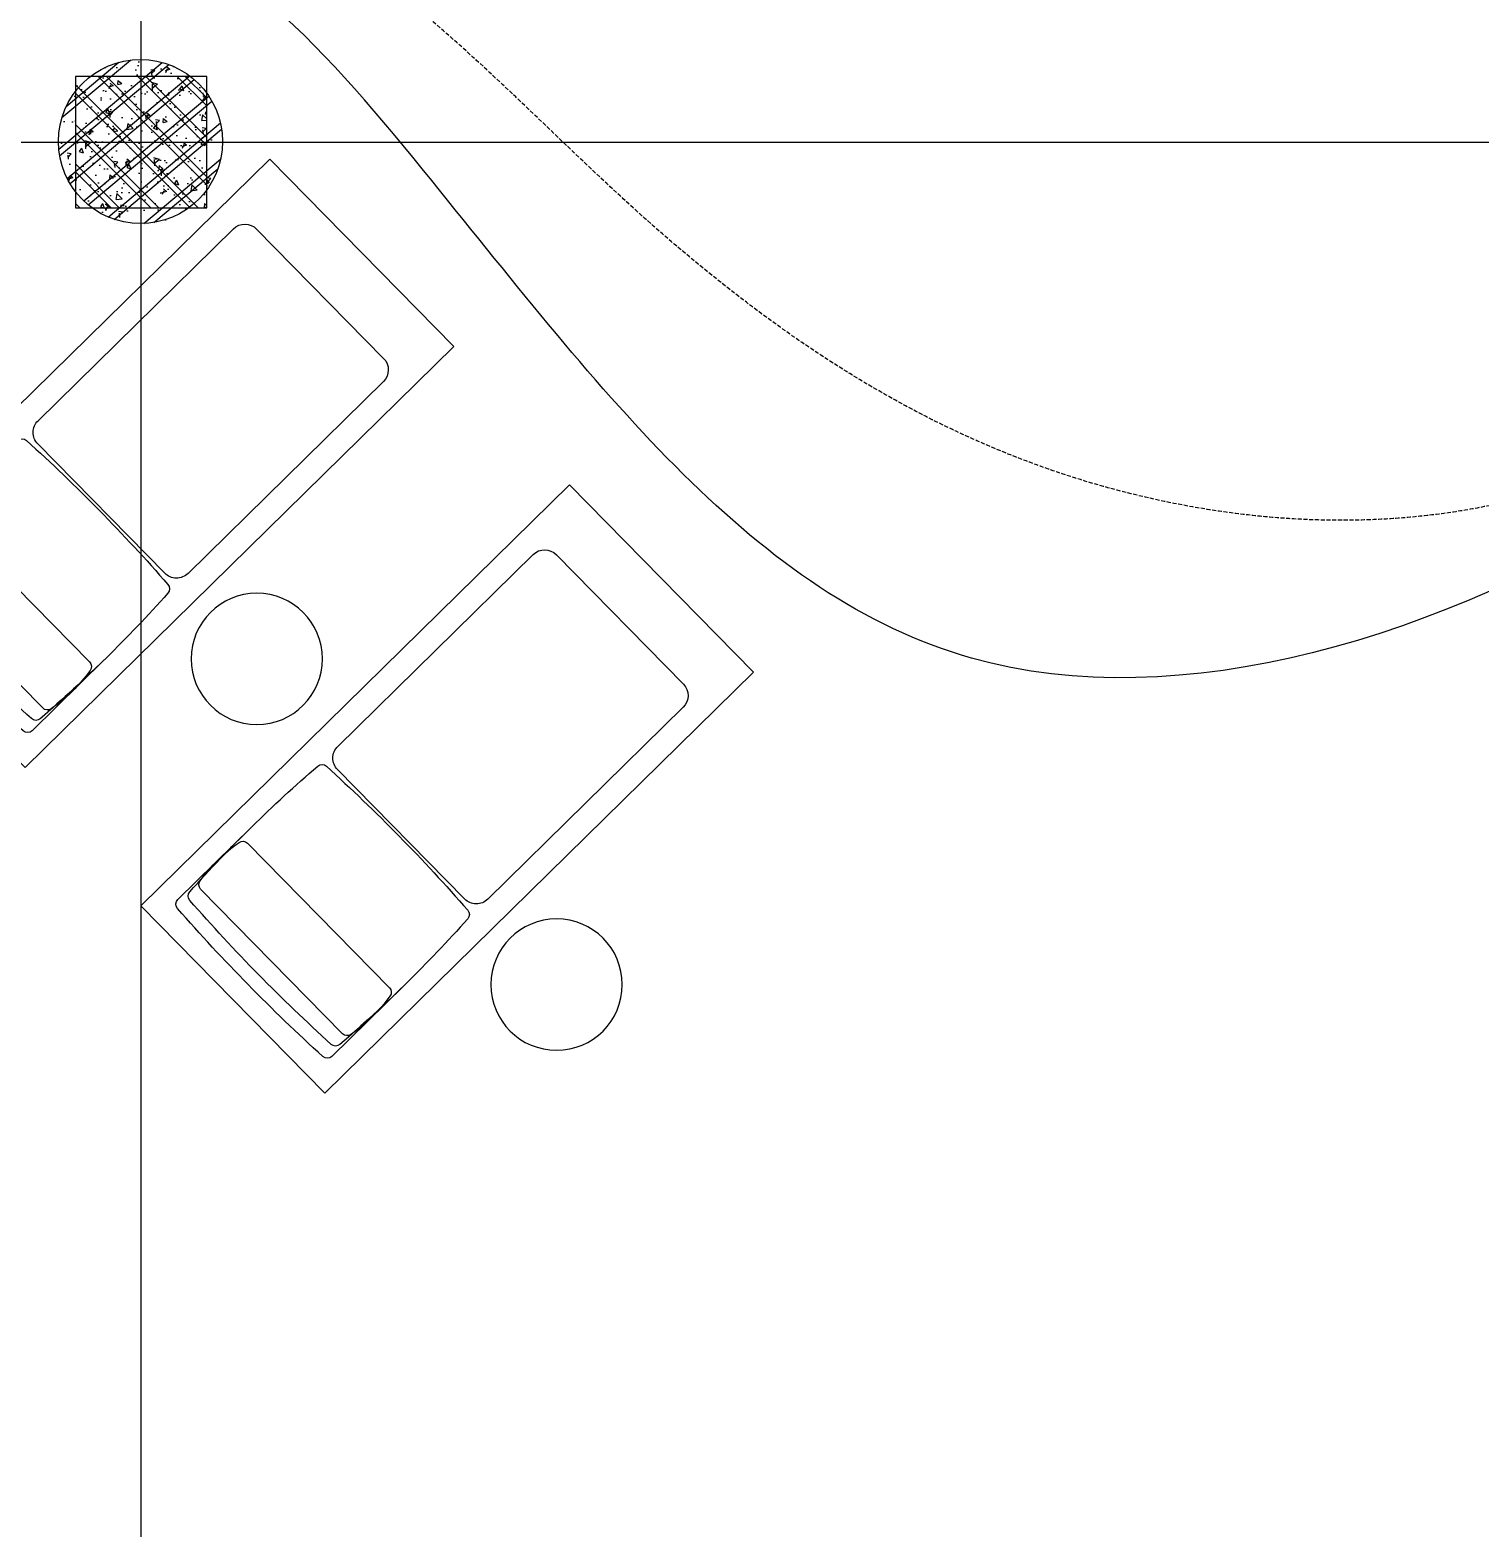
# Model space of a CAD drawing. Header units: millimetres. Extents: x -1030105 to 906887, y -616134 to 1220667.
# Drawn here: x -95628 to -91212, y 538173 to 542736 of the extents above; entities that cross this region are included whole.
import ezdxf
from ezdxf.enums import TextEntityAlignment as Align

# ---------------------------------------------------------------- set-up
doc = ezdxf.new("R2010")
doc.units = ezdxf.units.MM
doc.header["$MEASUREMENT"] = 0
doc.linetypes.add('CENTER', pattern=[2, 1.25, -0.25, 0.25, -0.25])
doc.linetypes.add('DASH', pattern=[0.35, 0.25, -0.1])
for name, color, linetype in [('A-Column', 4, 'Continuous'), ('A-Fur', 143, 'Continuous'), ('A-Furniture', 143, 'Continuous'), ('XR-BC-zColumn$0$LBC - BEACH CLUB - 240809 DG Rev$0$DA-WALL-PATT', 8, 'Continuous'), ('XR-BC-zColumn$0$LBC - BEACH CLUB - 240809 DG Rev$0$LBC - BEACH CLUB - COLUMN$0$Col 2FL$0$Col 2FL$0$S-Hatch', 8, 'Continuous')]:
    doc.layers.add(name, color=color, linetype=linetype)
doc.styles.add('Arial_Bold', font='arialbd.ttf')

# ---------------------------------------------------------------- blocks, each defined once
blk = doc.blocks.new('A$C0D5C7A2D')
at = {"color": 0, "ltscale": 50}
for p, q in [((0, 400.0000000000073), (1829.999999999985, 400.0000000000146)), ((0, -400), (0, 400.0000000000073)), ((1830.000000000015, 400.0000000000073), (1830.000000000015, -399.9999999999927)), ((401.1330358995765, 335), (93.82251094018284, 335.0000000000146)), ((165.3525005067931, -308.3565616393753), (165.3525005067931, 308.3565616393898)), ((365.3525005068077, 308.3565616393898), (365.3525005068077, -308.3565616393753)), ((93.82299424723897, -334.9995184570435), (409.5775239173818, -334.9914406047683)), ((1829.999999999985, -399.9999999999854), (0, -400))]:
    blk.add_line(p, q, dxfattribs=at)
at = {"ltscale": 100}
blk.add_lwpolyline([(768.2694097508793, -326.0599177405675), (1602.341060336228, -326.0599177405529, 0.414213562373095), (1652.341060336228, -276.0599177405602), (1652.341060336228, 276.059917837083, 0.414213562373095), (1602.341060336228, 326.0599178370758), (768.2694097508793, 326.0599178370758, 0.414213562373095), (718.2694097508793, 276.0599178370685), (718.2694097508938, -276.0599177405675, 0.414213562373095)], format="xyb", close=True, dxfattribs=at)
at = {"color": 0, "ltscale": 50}
for centre, radius, start, end in [((93.82251094019739, 315.0000000000146), 20, 90, 176.6310200557404), ((137.976660288361, 306.1023011143043), 19.99999999999968, 93.33269650021788, 176.5159236143638), ((137.976660288361, 306.102301114508), 19.99999999999998, 93.33269642171011, 176.5159236170685), ((409.5775238785573, -3830.494071856072), 4165.502631381393, 86.24549760943165, 93.7545024106176), ((409.5775238785718, -3830.494071856072), 4165.502631381392, 90.11615257403979, 93.75450240895366), ((185.3525005067931, 308.3565616393898), 20.00000000000023, 99.49424004758163, 180), ((265.3525005067931, -169.9999999336724), 504.9999999999933, 80.50575995241839, 99.49424004758163), ((345.3525005068077, 308.3565616393898), 20.00000000000019, 0, 80.50575995241839), ((681.178385760446, 306.1023012241858), 20.00000000000015, 3.484076857772623, 86.66730263620853), ((5712.761014941061, -1.20587574201636e-05), 5647.761014941063, 176.7907657975486, 183.2092290454708), ((5424.977023095838, 0.00855957143357955), 5315.853593084611, 176.6858868585211, 183.3141131435598), ((5424.977023096377, 0.008559571440855507), 5315.85359308516, 176.6858868585211, 183.3141131435598), ((-4605.821976531282, 0.008559386271372205), 5315.853592586296, 356.6858868547755, 3.314113146729399), ((93.82248259331391, -314.9995184635845), 19.99999999999993, 183.368974530637, 270.0014657809409), ((137.976660301123, -306.085182191986), 20.0000000000004, 183.4840763862604, 266.667303473062), ((137.976660301123, -306.085182191986), 19.99999999999883, 183.4840763862604, 266.667303473062), ((185.3525005067931, -308.3565616393753), 20.00000000000019, 180, 260.5057599524184), ((345.3525005068077, -308.3565616393753), 20.00000000000023, 279.4942400475816, 0), ((681.1783857689152, -306.0851823056364), 20.0000000000006, 273.3326973637914, 356.5159231146627), ((409.5775239173818, 3830.511190785044), 4165.502631389813, 266.2454975893824, 273.7545023905683), ((409.5775239173963, 3830.511190785044), 4165.502631389816, 266.2454975893824, 270), ((265.3525005067786, 169.9999999336869), 504.9999999999986, 260.5057599524184, 279.4942400475816)]:
    blk.add_arc(centre, radius, start, end, dxfattribs=at)
at = {"layer": 'A-Fur', "ltscale": 100}
blk.add_circle((735.4367895802279, 658.5539192926808), 200, dxfattribs=at)
blk = doc.blocks.new('*U1451')
at = {"layer": 'A-Furniture', "rotation": 30}
blk.add_blockref('A$C0D5C7A2D', (-677.7747646396019, -656.0596715561915), dxfattribs=at)
blk = doc.blocks.new('FUR')
at = {"layer": 'A-Furniture'}
blk.add_spline([(-46363.2046159654, 38182.85801342491), (-48352.45049999998, 38723.47072861483), (-50738.45049999998, 38177.97072861483), (-51361.95049999998, 36516.97072861483), (-50932.45049999998, 34079.47072861483), (-50064.45049999998, 32040.47072861483), (-50421.45049999998, 30984.47072861483), (-51847.95049999998, 29642.97072861483), (-52520.45049999998, 28301.97072861483), (-51538.45049999998, 26725.97072861483), (-50124.45049999998, 25889.47072861483), (-50094.95049999998, 24970.97072861483), (-52639.45049999998, 24598.97072861483), (-55764.95049999998, 24190.97072861483), (-58101.45049999998, 22242.47072861483), (-58906.45049999998, 18981.47072861483), (-56698.45049999998, 16186.47072861483), (-53354.95049999998, 16334.47072861483), (-51777.45049999998, 19442.47072861483), (-50750.45049999998, 19799.47072861483), (-49707.95049999998, 18980.47072861483), (-48063.95049999998, 17525.97072861483), (-44521.95049999998, 19754.47072861483), (-45333.45049999998, 23058.97072861483), (-45063.45049999998, 25559.47072861483), (-44006.95049999998, 26674.97072861483), (-42619.95049999998, 29779.47072861483), (-44288.45049999998, 31022.47072861483), (-44768.45049999998, 31763.97072861483), (-44666.95049999998, 32855.97072861483), (-43949.45049999998, 34829.47072861483), (-44667.45049999998, 36917.97072861483), (-46363.20461596519, 38182.85801342502)], degree=3, dxfattribs=at)
at = {"layer": 'A-Furniture', "color": 8, "linetype": 'DASH', "ltscale": 50}
blk.add_spline([(-50565.95049999998, 37158.97072861483), (-51007.95049999998, 36018.47072861483), (-50216.45049999998, 33498.97072861483), (-49314.45049999998, 31732.97072861483), (-50013.95049999998, 29838.47072861483), (-51872.95049999998, 28826.97072861483), (-52222.45049999998, 28146.47072861483), (-51693.45049999998, 27010.97072861483), (-49882.95049999998, 26208.47072861483), (-49561.45049999998, 25206.47072861483), (-50398.45049999998, 23780.47072861483), (-53858.45049999998, 23927.97072861483), (-55624.95049999998, 23970.97072861483), (-58351.95049999998, 20316.47072861483), (-57893.95049999998, 17233.97072861483), (-55903.95049999998, 16634.97072861483), (-53916.45049999998, 17057.97072861483), (-52627.95049999998, 18970.97072861483), (-51723.95049999998, 19729.47072861483), (-50443.95049999998, 19895.47072861483), (-49094.45049999998, 18897.47072861483), (-47842.95049999998, 18106.47072861483), (-46007.95049999998, 18156.47072861483), (-44971.95049999998, 19467.47072861483), (-45615.95049999998, 21674.97072861483), (-45842.45049999998, 25105.97072861483), (-44013.45049999998, 27179.97072861483), (-43513.95049999998, 29135.47072861483), (-44916.45049999998, 31443.97072861483), (-45133.45049999998, 32868.97072861483), (-44396.45049999998, 34640.47072861483), (-45721.95049999998, 37012.97072861483), (-47384.45049999998, 37836.47072861483), (-50304.45049999998, 37553.97072861483), (-50565.95049999998, 37158.97072861483)], degree=3, dxfattribs=at)
blk.add_open_spline([(-56447.03599999993, -6097.049467972713), (-55194.80878073322, -4879.432741814177), (-50278.88373038909, -2284.573604768259), (-42421.47772418463, -5454.796933513135), (-32732.45049999998, -11254.02927138517), (-23301.95049999998, -9202.029271385167), (-18023.95049999998, -504.5292713851668), (-16595.45049999998, 8921.470728614833), (-19600.32320915881, 15918.27845925349), (-21321.18391267408, 18705.60147339047), (-21789.72381129679, 19344.96383619693)], degree=3, knots=[32574.7262056019, 32574.7262056019, 32574.7262056019, 32574.7262056019, 37697.74124470179, 48060.13185932349, 55585.25195803288, 69452.98974218499, 76151.42226405158, 84447.8370469563, 94470.7732435007, 98031.73488863441, 98031.73488863441, 98031.73488863441, 98031.73488863441], dxfattribs=at)
at = {"color": 0, "linetype": 'ByBlock', "lineweight": -2, "transparency": 16777216, "xscale": -1, "rotation": 254.4817715908599}
for p in [(-50413.57245606027, 17955.81142288423), (-49500.43814607024, 16963.73336037353)]:
    blk.add_blockref('*U1451', p, dxfattribs=at)
blk = doc.blocks.new('BỐ TRÍ LAY OUT')
at = {"layer": 'A-Furniture', "color": 3}
blk.add_blockref('FUR', (48783.7433631176, 18654.71482977469), dxfattribs=at)
blk = doc.blocks.new('*U1486')
at = {"color": 8, "linetype": 'CENTER', "ltscale": 500}
blk.add_line((-6392.643045294039, 7811.817619178139), (-6055.4829418041, 7811.817619178139), dxfattribs=at)
at = {"style": 'Arial_Bold'}
blk.add_attdef('TRUC', text='', height=2.5, dxfattribs=at).set_placement((-6401.947800032925, 7811.817619178007), align=Align.MIDDLE_CENTER)
blk = doc.blocks.new('*U1487')
at = {"color": 8, "linetype": 'CENTER', "ltscale": 500}
blk.add_line((-6401.947800033063, 7821.122373916886), (-6401.947800033064, 8224.897619178022), dxfattribs=at)
at = {"style": 'Arial_Bold'}
blk.add_attdef('TRUC', text='', height=2.5, dxfattribs=at).set_placement((-6401.947800032925, 7811.817619178007), align=Align.MIDDLE_CENTER)
blk = doc.blocks.new('TRỤC')
at = {"color": 0, "xscale": 199.9999999999901, "yscale": 199.9999999999901, "zscale": 199.9999999999901}
for name, p in [('*U1487', (1286689.560006549, -1575802.327948784)), ('*U1486', (1270336.330398289, -1524563.52383555))]:
    blk.add_blockref(name, p, dxfattribs=at)
blk = doc.blocks.new('KIẾN TRÚC')
h = blk.add_hatch(color=9)
h.dxf.hatch_style = 1
edge = h.paths.add_edge_path(flags=16)
edge.add_line((62281.95049999998, 27412.02927138517), (55232.82389649404, 27412.02927138505))
edge.add_arc((32545.50878812408, 30716.66293956665), 22926.72829924391, 284.53695158247865, 351.7125813344091, ccw=False)
edge.add_line((38300.21700792988, 8523.911784915952), (13217.51784992669, 8523.911784910597))
edge.add_arc((23753.10182550838, 24110.84943410289), 18813.58963585476, 227.7677182561868, 235.9442986410003, ccw=False)
edge.add_arc((7788.819823088517, 12733.3910908635), 4187.039666959467, 236.0590124962323, 322.4360737019827, ccw=False)
edge.add_arc((13873.5970987339, 18503.25729619298), 12505.26566685072, 190.8327360748526, 227.6605687844487, ccw=False)
edge.add_arc((25477.52443721271, 20792.18331255531), 24332.69085544715, 180.6832153365221, 190.991126688788, ccw=False)
edge.add_arc((3282.93561756362, 20557.21277457592), 2137.084471138149, 101.08076224722828, 181.479400931386, ccw=False)
edge.add_line((2872.204064266523, 22654.45611475036), (4986.06665855035, 23013.11448664329))
edge.add_arc((28039.69241930227, 24288.4119512235), 23088.87273861522, 153.2014320220877, 183.1663029992741, ccw=False)
edge.add_arc((10232.26976538847, 40544.64471371844), 6483.106001901682, 182.8401094538115, 244.3962742115525, ccw=False)
edge.add_arc((-6425.00274742386, 39970.86676714511), 10185.26120742048, 1.420812516492314, 26.70695635716553)
edge.add_arc((10590.58143904217, 49414.25633883046), 9292.69259551461, 144.7133172211654, 211.5754885360199, ccw=False)
edge.add_arc((-12326.15115191392, 64090.21360378864), 17935.64217367859, 328.7375359512051, 356.1899532233969)
edge.add_arc((16735.32676788772, 62308.59922571364), 11181.04393981935, 84.1243873636841, 176.9761863570094, ccw=False)
edge.add_arc((20708.98128665387, 99752.52490135818), 26473.21942281876, 263.8653720447036, 288.4869561324928)
edge.add_arc((35667.35201082098, 54479.70646712999), 21207.13938727637, 73.35106851793267, 108.03023985438841, ccw=False)
edge.add_arc((44765.46109434243, 84516.17499720305), 10177.42256554817, 252.7258710955127, 285.7130125077479)
edge.add_arc((49658.99676799333, 68415.98596348311), 6655.601145545619, 49.49953772748103, 108.7311152981473, ccw=False)
edge.add_arc((48035.04809900769, 66009.84854850778), 9545.540963997893, -2.328829575281418, 51.46764420018991, ccw=False)
edge.add_line((57572.70516659174, 65621.96975748474), (49483.50000000001, 65623.9117849106))
edge.add_line((49483.50000000001, 65623.9117849106), (62281.95049999965, 65623.9117849191))
edge.add_line((62281.95049999965, 65623.9117849191), (62281.95049999998, 27412.02927138517))
h.paths.add_polyline_path([(0, 77895.5), (64428.50000000001, 77895.5), (64428.50000000001, -0.577250000089407), (-1.792749999687658, 0.577250000089407)])
at = {"color": 3}
blk.add_blockref('TRỤC', (5188.757962470409, 8718.304113260703), dxfattribs=at)
blk = doc.blocks.new('*U1465')
at = {"layer": 'XR-BC-zColumn$0$LBC - BEACH CLUB - 240809 DG Rev$0$DA-WALL-PATT'}
h = blk.add_hatch(dxfattribs=at)
h.set_pattern_fill('1BT-01', color=256, scale=20, pattern_type=2)
h.set_pattern_definition([(49.99999999999999, (0, 0), (143.4520365201507, -12.55042699651902), [15, -165]), (355, (0, 0), (-27.7502667226, 150.4384267400024), [12, -132]), (100.4514, (11.954336, -1.045868), (115.7018763428043, 137.8879084121907), [12.748038, -140.2284224]), (46.18420000000001, (0, 40), (213.4482097251289, -33.10380286580362), [22.5, -247.5]), (96.6356, (17.787349, 37.2413386), (186.9325411097407, 194.8235741800883), [19.1220576, -210.3426]), (351.1842, (0, 40), (186.9323890267254, 194.8237201850649), [18, -198]), (21, (20, 30), (119.3814104236923, -80.52377813306776), [15, -165]), (326.0000000000001, (20, 30), (48.66306638431634, 145.0300090093706), [12, -132]), (71.4514, (29.9484466, 23.2896788), (168.044525716298, 64.50609934199048), [12.748038, -140.2284224]), (37.50000000000001, (0, 0), (2.431971063458134, 66.5787707662623), [0, -130.4, 0, -134, 0, -132.5]), (7.499999999999999, (0, 0), (52.61390748842972, 78.88234237647205), [0, -76.39999999999999, 0, -127.4, 0, -50.5]), (327.5, (-44.6, 0), (106.7644872344818, -4.510974346875951), [0, -50, 0, -156, 0, -207]), (317.5, (-64.6, 0), (116.6372338684772, 20.02099646646354), [0, -65, 0, -103.6, 0, -147]), (45, (0, 0), (-60.10407640085654, 60.10407640085654), []), (45, (0, 24.5), (-60.10407640085654, 60.10407640085654), [])])
h.paths.add_polyline_path([(6.123233995736766e-15, 0), (400, 0), (400, 400), (6.123233995736766e-15, 400)])
at = {"color": 0}
blk.add_lwpolyline([(6.123233995736766e-15, 0), (400, 0), (400, 400), (6.123233995736766e-15, 400)], close=True, dxfattribs=at).dxf.unprotected_set("ltscale", 0)
blk = doc.blocks.new('XR-BC-zColumn$0$LBC - BEACH CLUB - 240809 DG Rev$0$LBC - BEACH CLUB - COLUMN$0$RGSERHG')
h = blk.add_hatch()
h.set_pattern_fill('1BT-01', color=8, scale=20, angle=175, pattern_type=2)
h.set_pattern_definition([(225, (-7119615, -1076695), (-141.8123164251557, 25.00533762429768), [15, -165]), (170, (-7119615, -1076695), (14.53309575937185, -152.2845582153077), [12, -132]), (275.4514, (-7119626.81769274, -1076692.91622281), (-127.279318845554, -127.2791203212298), [12.748038, -140.2284224]), (221.1842, (-7119618.48622971, -1076734.847787924), (-209.7507883188072, 51.58107015833942), [22.5, -247.5]), (271.6356, (-7119635.965459294, -1076730.54935445), (-203.20119966676, -177.7899671973613), [19.12205759999999, -210.3426]), (166.1842000000001, (-7119618.48622971, -1076734.847787924), (-203.2010608876388, -177.790125901653), [18, -198]), (196, (-7119637.538566244, -1076723.142726088), (-111.9090184227618, 90.62213634221807), [15, -165]), (141, (-7119637.538566244, -1076723.142726088), (-61.11808688085385, -140.2368603442294), [12, -132]), (246.4514, (-7119646.864312973, -1076715.590875433), (-173.0271425618234, -49.61458870558845), [12.748038, -140.2284224]), (212.5, (-7119615, -1076695), (-8.225438896689198, -66.1134581984397), [0, -130.3999999999999, 0, -134, 0, -132.5]), (182.5, (-7119615, -1076695), (-59.28874482535977, -73.99656706248861), [0, -76.39999999999999, 0, -127.4, 0, -50.5]), (142.5, (-7119570.569716465, -1076698.887146126), (-105.965058807757, 13.79894691157983), [0, -50, 0, -156, 0, -207]), (132.5, (-7119550.645822504, -1076700.630260981), (-117.9383387974469, -9.779205780565105), [0, -65, 0, -103.6, 0, -147]), (220, (-7119615, -1076695), (54.63694682335584, -65.11377766511313), []), (220, (-7119617.135315698, -1076719.406770103), (54.63694682335584, -65.11377766511313), [])])
edge = h.paths.add_edge_path()
edge.add_arc((-7119615, -1076695), 250, 0, 360)
at = {"layer": 'XR-BC-zColumn$0$LBC - BEACH CLUB - 240809 DG Rev$0$LBC - BEACH CLUB - COLUMN$0$Col 2FL$0$Col 2FL$0$S-Hatch'}
h = blk.add_hatch(dxfattribs=at)
h.set_pattern_fill('ANSI32', color=256, scale=250, angle=-90.00000000000001)
h.set_pattern_definition([(315, (-7119759.102973502, -1076233.445467707), (66.29126073623885, 66.29126073623883), []), (315, (-7119759.102973502, -1076277.639641457), (66.29126073623885, 66.29126073623883), [])])
edge = h.paths.add_edge_path()
edge.add_arc((-7119365, -1076695), 1e-09, 0, 0)
h = blk.add_hatch(dxfattribs=at)
h.set_pattern_fill('AR-CONC', color=256, scale=10, angle=-90.00000000000001)
h.set_pattern_definition([(319.9999999999999, (-7119759.102973502, -1076233.445467707), (-6.275213498259527, -71.72601826007535), [7.5, -82.5]), (265, (-7119759.102973502, -1076233.445467707), (75.21921337000119, 13.87513336129999), [6, -66]), (10.45144445999999, (-7119759.625907902, -1076239.422635807), (68.94399909686292, -57.85088467271121), [6.374019199999997, -70.11421119999996]), (316.1842, (-7119739.102973502, -1076233.445467707), (-16.55192807930768, -106.7241330671572), [11.25, -123.75]), (6.635635489999989, (-7119740.482304201, -1076242.339142207), (97.41186007745503, -93.46619456742286), [9.5610342, -105.171376]), (261.1841639899999, (-7119739.102973502, -1076233.445467707), (97.41186002699901, -93.46619450547735), [9, -99.0000001]), (290.9999999999999, (-7119744.102973502, -1076243.445467707), (-40.2618890665339, -59.69070521184616), [7.5, -82.5]), (236, (-7119744.102973502, -1076243.445467707), (72.5150045046853, -24.33153319215819), [6, -66]), (341.4514447399999, (-7119747.458130902, -1076248.419693107), (32.25311528063536, -84.02223767299712), [6.374019000000001, -70.1142112]), (307.5, (-7119759.102973502, -1076233.445467707), (33.28938538313115, -1.215985531729074), [0, -65.19999999999996, 0, -66.99999999999997, 0, -66.24999999999997]), (277.5, (-7119759.102973502, -1076233.445467707), (39.44117118823602, -26.30695374421487), [0, -38.19999999999999, 0, -63.7, 0, -25.25]), (237.5, (-7119759.102973502, -1076211.145467707), (-2.255487173437988, -53.3822436172409), [0, -25, 0, -78, 0, -103.5]), (227.5, (-7119759.102973502, -1076201.145467707), (10.01049823323176, -58.31861693423862), [0, -32.5, 0, -51.8, 0, -73.5])])
edge = h.paths.add_edge_path()
edge.add_arc((-7119365, -1076695), 1e-09, 0, 0)
at = {"color": 0}
blk.add_circle((-7119615, -1076695), 250, dxfattribs=at).dxf.unprotected_set("ltscale", 0)
blk = doc.blocks.new('cot ngoai nha tang ham')
blk.add_blockref('XR-BC-zColumn$0$LBC - BEACH CLUB - 240809 DG Rev$0$LBC - BEACH CLUB - COLUMN$0$RGSERHG', (7066673.121179713, 1027975.974125054))
blk = doc.blocks.new('cot tang tren')
at = {"rotation": 270}
blk.add_blockref('*U1465', (16685.6469453834, 94567.95467594499), dxfattribs=at)
at = {"layer": 'A-Column'}
blk.add_blockref('cot ngoai nha tang ham', (69825.38898289204, 143088.5553762205), dxfattribs=at)

msp = doc.modelspace()

# ---------------------------------------------------------------- block references
at = {"color": 3}
for name, p in [('KIẾN TRÚC', (-106778.5, 495876.5)), ('BỐ TRÍ LAY OUT', (-93480.29286311776, 504642.1131132607))]:
    msp.add_blockref(name, p, dxfattribs=at)
at = {"layer": 'A-Column'}
msp.add_blockref('cot tang tren', (-112175.3889829109, 448026.8494373155), dxfattribs=at)

doc.saveas('drawing.dxf')
